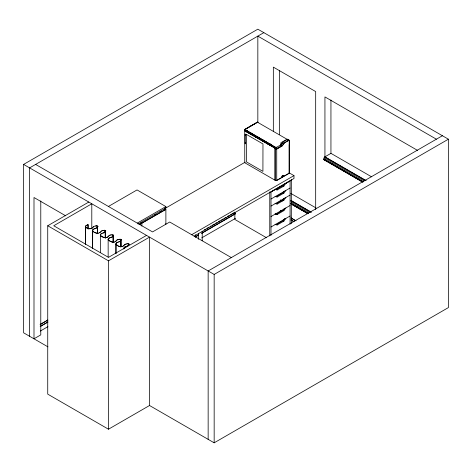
<?xml version="1.0" encoding="UTF-8"?>
<svg xmlns="http://www.w3.org/2000/svg" width="472" height="472" viewBox="0 0 472 472"><rect width="100%" height="100%" fill="white"/><g stroke="black" fill="none" stroke-linecap="round" stroke-linejoin="round"><path stroke-width="0.71" d="M245.788 131.287C246.219 128.649 246.213 132.679 244.874 130.756C243.953 129.387 247.623 128.236 244.874 129.511L244.874 130.62L245.877 131.234M247.045 132.012L245.906 131.358L247.045 132.012L247.234 130.909L247.169 132.083L248.337 132.656L247.169 132.083M247.257 132.03C246.561 129.977 249.269 131.67 248.366 132.78L249.54 133.346L248.366 132.78M248.248 132.709L248.343 131.653M248.461 132.726C247.759 130.667 250.467 132.361 249.57 133.47C251.192 135.718 250.821 131.269 250.65 134.095M249.452 133.399L249.546 132.349M249.57 133.47L249.759 132.367L250.75 133.039M250.774 134.166L250.957 133.057L250.774 134.166L251.853 134.791L252.042 133.682L251.853 134.791M251.971 134.856L253.145 135.429L251.971 134.856C251.387 132.75 254.042 134.396 253.175 135.552L254.349 136.125L253.175 135.552M253.057 135.482L253.151 134.426M253.263 135.499C252.567 133.44 255.275 135.139 254.378 136.243L255.547 136.815L254.378 136.243M254.255 136.178L254.355 135.122M254.467 136.196C253.771 134.136 256.473 135.83 255.576 136.939C257.205 139.187 256.827 134.738 256.662 137.564M255.458 136.868L255.553 135.818M255.576 136.939L255.765 135.83L256.756 136.508M256.78 137.635L256.969 136.526L256.78 137.635L257.859 138.255L258.048 137.151L257.859 138.255M257.983 138.325L259.152 138.898L257.983 138.325C257.393 136.219 260.048 137.865 259.181 139.022L260.355 139.594L259.181 139.022M259.063 138.951L259.157 137.895M259.275 138.969C258.573 136.91 261.281 138.603 260.385 139.712L261.559 140.284L260.385 139.712M260.267 139.647L260.361 138.591M260.473 139.659C259.777 137.606 262.485 139.299 261.588 140.408L262.757 140.98L261.588 140.408M261.464 140.337L261.565 139.281M261.677 140.355C260.939 138.325 263.73 139.96 262.668 141.034M262.786 141.099L262.975 139.995L262.786 141.099L263.872 141.724L264.055 140.621L263.872 141.724M263.99 141.795L265.164 142.367L263.99 141.795C263.4 139.688 266.055 141.334 265.193 142.491L266.361 143.063L265.193 142.491M265.069 142.42L265.164 141.364M265.282 142.438C264.58 140.379 267.288 142.072 266.391 143.181L267.565 143.754L266.391 143.181M266.273 143.11L266.367 142.06M266.485 143.128C265.783 141.075 268.491 142.768 267.594 143.877L268.763 144.45L267.594 143.877M267.471 143.807L267.571 142.75M267.683 143.824C266.945 141.795 269.742 143.429 268.674 144.503M268.792 144.568L268.981 143.464L268.792 144.568L269.878 145.193L270.061 144.09L269.878 145.193M269.996 145.264L270.185 144.155L269.996 145.264L271.4 146.072L271.612 144.981L271.4 146.072M275.884 147.889L274.792 148.515L275.394 148.863A1.056 0.614 0 0 0 276.728 148.94L282.132 145.819L284.533 142.697L288.74 140.267A0.85 0.49 -60 0 1 289.041 140.19L289.259 140.314A0.85 0.49 -60 0 1 289.342 140.615L289.342 173.218L276.728 180.505A1.056 0.614 0 0 1 275.394 180.428L244.75 162.74L244.75 129.44L275.524 147.205L275.742 148.468L275.742 147.771L272.368 145.824L271.506 146.273L271.654 144.969M85.515 244.177L85.515 226.519L86.004 225.557L87.786 224.755M85.597 244.172L85.597 226.519L86.075 225.581M92.565 248.124L92.595 230C93.763 228.188 96.984 229.115 97.556 226.772L97.598 233.386M92.648 248.119L92.677 230.012M97.385 226.294L97.002 227.71L94.194 228.814M100.365 252.591L100.347 234.962L101.35 233.628M105.232 238.106L105.191 230.761L104.802 232.183L103.02 233.079M108.165 257.063L108.147 239.434L109.156 238.1L112.672 236.673M112.944 236.195L112.991 235.233M115.923 253.452L115.864 243.9L116.425 242.962M116.082 243.416L116.006 253.452M120.832 247.045L120.791 239.699C121.18 241.847 118.218 241.882 116.897 242.537M124.071 245.251L123.109 246.118M128.767 244.649C128.136 247.192 123.434 245.918 123.758 248.862M282.362 176.339L282.374 175.973M245.204 134.272L245.204 143.63M275.105 189.242L276.439 189.502L283.111 185.643L284.315 184.027M270.999 191.974L275.2 189.555L277.2 189.939L283.878 186.086L285.879 183.39L290.073 180.965M275.105 196.293L276.439 196.547L283.111 192.694L284.315 191.072M275.2 196.6L277.2 196.989L283.878 193.131L285.879 190.434M275.105 203.338L276.439 203.597L283.111 199.739L284.315 198.122M275.2 203.65L277.2 204.034L283.878 200.181L285.879 197.485M275.105 213.798L276.439 214.058L283.111 210.205L284.315 208.583M275.2 214.111L277.2 214.5L283.878 210.642L285.879 207.945M275.105 224.265L276.439 224.519L283.111 220.666L284.716 218.506M275.2 224.572L277.2 224.961L283.878 221.102L285.879 218.406M92.429 227.852L93.68 226.495L95.202 226.023M101.008 231.392L99.704 232.714M108.808 235.858C107.05 238.879 102.884 237.805 100.66 235.911M112.601 236.649L113.162 235.711L113.197 242.325M115.835 241.257L117.085 239.906L120.254 239.109M123.64 245.729L124.944 244.407M124.225 247.434L123.841 248.85M128.632 245.145L127.735 246.018L124.702 247.003M287.885 139.494L287.708 139.417A0.85 0.49 -60 0 0 287.407 139.5L283.2 141.924L280.799 145.046L282.132 145.819M93.733 226.53L91.898 228.242M92.949 229.534L93.491 229.126M100.937 231.368L101.539 230.997M100.306 232.342L98.235 233.215M109.339 235.469L107.504 237.18M117.139 239.935L115.304 241.652M116.354 242.938L117.64 242.266M124.342 244.773L127.251 243.776M244.874 130.756L244.962 129.564L244.962 130.703M245.971 130.178L244.874 129.647M47.955 346.861L23.6 332.801L23.6 164.415L257.836 29.181L448.4 139.199L448.4 307.585L214.164 442.819L149.535 405.507L108.477 429.213L47.731 394.138L47.731 225.758L88.789 202.051M263.848 32.651L29.606 167.885L29.606 336.265M108.59 206.364L137.051 189.933L165.884 206.583L165.884 207.969M244.75 129.44L257.37 122.154L289.342 140.615M256.886 122.572L257.37 122.154A0.85 0.49 -60 0 1 257.972 122.502M245.269 134.148L245.269 135.535M245.269 142.473L245.269 143.86M137.429 223.008L165.884 206.583M271.506 146.273L275.742 148.468M138.06 224.035L245.222 162.15M154.586 215.185L155.848 214.453M160.285 211.898L161.548 211.167M139.358 224.448L165.884 209.356L165.884 224.271L165.283 223.923M139.323 224.69L165.884 209.356M280.928 144.084L282.746 143.04M244.75 130.827L275.011 148.043M280.928 144.627L282.238 143.871M275.524 147.205A0.85 0.49 0 0 0 276.728 147.205L280.928 144.78M289.1 140.202L284.533 142.833L282.132 145.96L276.728 149.081M275.524 148.591A0.85 0.49 0 0 0 276.728 148.591L280.928 146.167L280.928 142.697L286.941 139.228A0.85 0.49 -60 0 1 287.542 139.576L287.542 140.267M289.224 144.556L289.224 145.807M289.224 145.942L289.224 147.193M289.224 147.329L289.224 148.58M289.224 148.715L289.224 149.966M289.224 150.108L289.224 151.353M289.224 151.494L289.224 152.739M289.224 152.881L289.224 154.126M146.532 235.392L108.477 257.364L53.737 225.758L91.792 203.786L91.792 228.678M289.224 154.267L289.224 155.518M289.224 155.654L289.224 156.905M47.731 225.758L108.477 260.833L149.535 237.127L149.535 405.507M289.224 157.04L289.224 158.291M289.224 158.427L289.224 159.678M289.224 159.819L289.224 161.064M289.224 161.206L289.224 162.451M289.224 162.592L289.224 163.843M289.224 163.979L289.224 165.23M289.224 165.365L289.224 166.616M289.224 166.752L289.224 168.002M289.224 168.144L289.224 169.389M289.224 169.531L289.224 170.775M289.224 170.917L289.224 171.902M282.291 175.908L282.179 176.304C281.672 175.507 281.961 177.519 281.979 176.268L282.173 176.558L283.082 175.737C283.241 175.554 284.15 175.218 283.1 175.442L282.374 175.861L282.291 176.487M276.728 180.363L289.224 173.153L289.224 140.272L287.767 139.429M362.626 181.85L323.88 159.477L323.88 158.846A1.847 1.068 -60 0 1 324.116 157.843L324.199 157.677A1.847 1.068 -60 0 1 324.736 156.94L330.943 153.353L371.594 176.823M191.62 234.726L293.985 175.625L293.985 178.487L194.163 236.118M323.88 159.477L326.612 160.834M40.085 324.459L47.749 320.034M40.262 324.565L47.92 320.146M204.24 229.893L205.515 229.156M206.795 228.418L208.707 227.315M209.981 226.578L211.261 225.84M212.536 225.103L214.447 223.999M215.728 223.262L217.002 222.524M218.276 221.787L220.194 220.684M221.468 219.946L223.386 218.843M224.66 218.105L225.935 217.368M227.209 216.63L229.126 215.527M230.401 214.79L234.23 212.583M40.167 326.423L47.825 322.004M195.921 236.501L198.47 235.026M201.662 233.186L235.498 213.651M40.285 326.494L47.938 322.075M195.951 236.619L198.505 235.15M201.697 233.304L235.51 213.786M40.285 331.073L47.938 326.653M201.697 237.882L235.51 218.365M270.999 199.025L290.073 188.015M270.999 206.075L290.073 195.06M270.999 216.536L290.073 205.521M270.999 226.997L290.073 215.987M442.394 135.735L208.152 270.969L208.152 439.349M23.6 164.415L214.164 274.438L448.4 139.199M91.957 228.277L88.736 228.82L86.423 227.852M101.48 230.961L104.648 230.171M102.035 233.321L100.748 234L100.353 235.457L104.365 237.711M109.28 235.434L110.023 235.162M112.13 237.08C110.796 237.764 107.74 237.711 108.153 239.923L112.165 242.183L113.858 242.201M114.625 241.959L115.363 241.682M123.162 246.154L120.802 246.703M118.537 242.036L120.478 241.145L120.962 240.183L121.003 246.791M87.243 224.837L88.069 224.678L88.069 228.359M91.255 228.59L89.591 228.826M102.182 230.649L103.846 230.371M101.993 233.286L104.33 232.607L105.362 231.245L105.398 237.853M109.982 235.121L110.808 234.962M106.861 237.528L105.197 237.764M117.782 239.587L119.451 239.31M113.835 242.154L114.661 242M125.587 244.059L126.39 243.853M122.466 246.467L119.941 246.697L118.301 246.024M141.252 223.35L141.854 223.232L141.854 226.07M95.185 225.976L96.896 225.952L96.831 225.634M98.253 233.262C96.111 233.646 94.075 232.371 92.553 230.985L92.459 230.495M110.79 234.914L111.646 234.838M96.04 225.946L96.872 225.999L96.79 225.681L98.011 226.318M97.397 233.292L94.282 232.289M111.646 234.885L112.478 234.938M112.997 242.23L109.828 241.263M127.251 243.823L128.083 243.876M88.76 228.772L85.916 227.469L85.515 226.519M119.971 246.649L117.628 245.735M127.995 243.558L129.222 244.195M436.388 139.199L257.836 36.12L257.836 122.213M417.667 150.456L324.937 96.913L324.937 156.822L366.219 180.658M324.736 156.94L365.387 180.404M324.17 157.742L364.183 180.841M323.88 158.846L363.263 181.578M327.887 161.572L338.684 167.802M340.589 168.905L345.032 171.472M346.306 172.203L350.749 174.77M352.655 175.867L353.923 176.605M355.198 177.336L359.64 179.903M324.075 159.371L362.183 181.69M324.17 159.914L362.915 182.28M283.2 141.924L284.533 142.697M246 130.301L247.145 130.962M250.868 133.11L251.948 133.735M256.874 136.579L257.96 137.204M262.886 140.048L263.966 140.674M268.892 143.517L269.972 144.137M270.09 144.208L271.518 145.034M272.928 146.149L275.742 147.771M249.658 133.417L250.744 134.042M250.862 134.113L251.942 134.738M255.671 136.886L256.75 137.511M256.868 137.582L257.954 138.207M262.88 141.051L263.96 141.671M268.887 144.515L269.966 145.14M270.09 145.211L271.488 146.019M288.929 172.705L293.985 175.625M283.111 185.643L283.878 186.086M290.722 193.349L316.004 207.94M283.111 192.694L283.878 193.131M276.439 189.502L277.2 189.939M291.029 200.458L311.26 212.14M290.84 200.565L311.066 212.241M290.899 201.739L309.862 212.683M291.248 203.208L308.31 213.061M291.436 203.733L299.655 208.477M300.918 209.202L307.237 212.854M296.717 206.919L300.511 209.108M302.41 210.205L306.198 212.394M290.805 203.538L308.31 213.692M290.805 203.686L307.868 213.539M290.899 203.91L307.962 213.763M283.111 199.739L283.878 200.181M276.439 196.547L277.2 196.989M280.356 199.91L282.25 201.001M276.439 203.597L277.2 204.034M283.111 210.205L283.878 210.642M280.356 210.376L281.619 211.102M290.994 217.887L296.097 220.831M291.047 218.123L295.519 220.707M290.964 219.881L294.15 221.722M291.041 220.064L293.596 221.539M276.439 214.058L277.2 214.5M283.111 220.666L283.878 221.102M276.439 224.519L277.2 224.961M266.586 237.776L234.855 219.456L234.855 212.111M164.085 209.704L164.681 210.052M231.327 257.588L169.708 222.011L152.539 231.923L35.612 164.415M65.72 215.828L33.996 197.508L33.996 338.802L40.781 334.884L40.781 200.948M121.416 239.723L120.266 239.357M113.616 235.257L112.448 234.643M105.816 230.784L104.666 230.419M117.687 245.7L115.959 244.396M117.192 245.322L115.864 243.9M109.392 240.85L108.147 239.434M93.786 231.911L92.547 230.495M287.885 139.5L287.926 139.547A0.85 0.49 -60 0 1 288.008 139.848M282.775 175.631L282.516 176.251L282.746 175.649M85.987 227.439L85.597 226.519M324.075 159.689L324.187 159.943A1.274 0.737 -60 0 0 324.931 160.002M128.596 244.172L128.679 244.649M100.347 234.962L100.436 235.445M120.879 240.183L120.92 246.791M113.079 235.711L113.115 242.325M105.274 231.245L105.315 237.853M97.474 226.772L97.515 233.386M330.943 100.023L330.943 153.353M315.679 209.533L315.679 91.574L273.335 67.124L273.335 131.269M291.318 179.443L291.318 223.492M290.073 224.241L290.073 180.853L270.999 191.868L270.999 235.369M279.347 70.293L279.347 134.431M276.728 147.205L276.728 148.591M276.728 148.94L276.728 180.505M275.394 148.863L275.394 180.428M274.792 148.173L274.792 180.08M269.76 191.886L269.76 235.935M214.164 274.438L214.164 442.819M202.222 231.239L202.222 240.779M198.441 233.439L198.441 239.31M195.756 234.613L195.756 237.552M165.283 207.621L165.283 209.822M164.681 208.659L164.681 210.17M141.252 222.188L141.252 223.575M108.477 260.833L108.477 429.213M88.052 224.637L88.052 229.05M246.543 134.479L246.484 161.914L262.916 171.371L262.969 143.936L246.543 134.479M247.157 128.189L246.071 128.815L247.157 128.189M248.355 127.499L247.275 128.124L248.355 127.499M249.558 126.803L248.478 127.428L249.558 126.803M250.762 126.112L249.676 126.732L250.762 126.112M251.959 125.416L250.88 126.042L251.959 125.416M253.163 124.726L252.083 125.345L253.163 124.726M254.367 124.03L253.281 124.655L254.367 124.03M255.564 123.334L254.485 123.959L255.564 123.334M256.768 122.643L255.688 123.269L256.768 122.643M97.899 226.312L97.468 226.283L97.899 226.312M105.698 230.778L105.268 230.749L105.698 230.778M113.498 235.251L113.073 235.221L113.498 235.251M121.304 239.717L120.873 239.688L121.304 239.717M129.104 244.189L128.673 244.16L129.145 244.219"/></g></svg>
